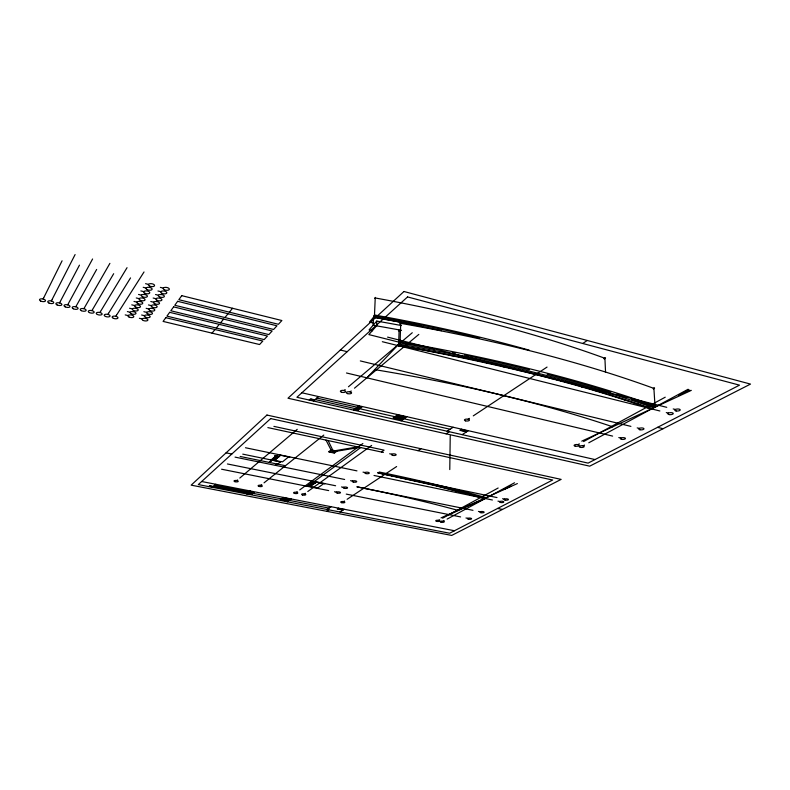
<?xml version="1.0" encoding="UTF-8"?>
<svg xmlns="http://www.w3.org/2000/svg" width="790" height="790" viewBox="0 0 790 790"><rect width="100%" height="100%" fill="white"/><g stroke="black" fill="none" stroke-linecap="round" stroke-linejoin="round"><path stroke-width="1.19" d="M449.777 469.566L450.231 435.794M398.585 345.704L399.098 330.605M366.886 377.827L398.841 344.104L398.891 342.741L400.096 341.902A658.327 185.324 5 0 1 655.009 405.872L653.893 388.394A654.95 190.538 5 0 0 400.718 323.357L400.096 341.902M399.138 342.188L368.861 334.595L376.553 325.855L376.761 321.086A604.824 181.73 5.1 0 1 401.429 325.549M373.018 322.972L369.434 322.063L373.69 317.126L374.49 315.003L375.24 297.968A621.898 191.782 5.3 0 1 604.913 358.295L605.545 372.159M43.124 299.005L43.736 297.771M43.934 297.356L62.084 260.809M51.35 300.96L51.972 299.736M52.189 299.321L75.099 254.568M59.536 302.906L60.178 301.681M60.395 301.276L79.454 265.154M67.683 304.841L68.345 303.627M68.562 303.222L92.588 258.982M75.801 306.777L76.472 305.562M76.699 305.157L96.647 269.449M83.878 308.693L84.56 307.488M84.797 307.093L109.899 263.356M91.916 310.598L92.618 309.413M92.855 309.009L113.671 273.705M99.915 312.504L100.636 311.319M100.873 310.924L127.042 267.682M107.874 314.4L108.615 313.215M108.852 312.82L130.528 277.912M115.804 316.286L116.555 315.111M116.802 314.716L144.017 271.967M398.338 345.477C482.799 360.921 568.84 379.891 650.624 408.815L651.227 408.578C569.146 379.714 484.023 360.27 398.387 345.408M212.026 333.133L215.008 329.529M216.243 328.038L219.284 324.364M220.529 322.843L223.629 319.101M224.903 317.56L228.053 313.739M229.357 312.168L232.566 308.288M376.761 321.086L369.078 329.884L372.574 330.763M208.748 486.591L209.656 485.791L213.27 486.492M309.196 400.056L310.539 398.871L314.785 399.839M212.352 487.292L215.798 484.27M313.442 401.014L318.528 396.57M236.852 480.547L237.583 479.925M239.805 478.049L297.238 429.326M344.075 390.487L345.161 389.569M348.449 386.774L412.271 332.738M350.079 391.88L351.175 390.961M354.493 388.186L418.819 334.407M271.069 459.948L275.868 455.958M271.622 460.066L276.431 456.077M269.301 462.426L272.046 460.145M269.42 462.446L272.155 460.175M272.58 460.264L282.504 461.844L288.577 456.916L280.717 455.287L274.713 460.244M273.241 459.938L277.606 456.314M273.804 460.057L278.179 456.432M274.545 460.205L278.919 456.59M275.424 465.359L277.073 464.016M275.631 465.399L277.28 464.056M277.616 464.125L280.835 461.498M246.668 493.938L250.331 490.995M353.663 410.109L359.045 405.803M260.947 485.297L261.717 484.685M264.028 482.848L323.791 435.073M654.525 388.344L654.485 387.851A4.819 3.13 -71.2 0 0 653.35 388.384L653.3 388.927A4.809 3.111 -70.8 0 0 654.436 388.394L654.446 388.404M331.05 449.954L328.551 451.86L334.358 453.095L336.876 451.189M283.284 497.404L282.139 498.253L290.068 499.794M281.368 498.855L280.262 499.675L288.143 501.206M394.733 416.676L393.114 417.88L402.288 419.954M397.538 414.572L395.869 415.807L405.112 417.9M296.487 492.298L297.297 491.706M299.736 489.919L362.857 443.526M306.915 486.245L311.774 482.69M307.438 486.354L312.307 482.799M307.596 486.383L312.455 482.828M312.741 482.621L360.704 447.565M287.313 501.808L291.224 498.954M308.989 486.245L313.413 483.016M309.512 486.354L314.045 483.144M310.371 486.522L316.444 482.107L323.821 483.599L317.689 487.983L308.041 486.057M401.083 420.833L406.801 416.676M304.506 493.878L305.315 493.286M307.794 491.508L371.646 445.432M381.422 452.018L384.088 450.152L273.913 426.383M326.981 509.481L331.119 506.726M326.655 511.298L328.847 509.846M417.959 450.675L420.892 448.72M447.13 431.241L453.154 427.242M343.65 501.591L344.509 501.018M347.126 499.29L396.639 466.544M446.113 433.829L449.283 431.725M468.194 419.223L469.457 418.384M473.279 415.866L547.045 367.074M582.724 343.482L587.266 340.48M338.446 508.148L337.212 508.957L342.959 510.073M461.637 429.177L459.839 430.353L466.485 431.863M339.986 511.999L344.203 509.274M462.18 434.638L468.302 430.688M438.697 520.324L439.665 519.79M442.607 518.201L498.154 488.003M577.944 444.632L579.356 443.871M583.593 441.561L665.239 397.192M443.2 521.212L444.178 520.679M447.13 519.089L514.537 482.779M583.109 445.837L584.521 445.076M588.787 442.775L688.13 389.253M510.152 485.959L503.447 489.563L511.041 486.146M688.811 389.904L678.63 395.375L689.848 390.171M398.674 345.615L399.266 345.625M399.256 345.842L398.703 345.842M519.553 370.372L520.116 370.362M520.126 370.559L519.593 370.589M416.172 348.696L416.765 348.716M416.695 348.943L416.162 348.904M631.585 399.029A657.626 184.919 5 0 1 653.547 406.554L655.009 405.872M581.776 441.146L691.329 390.369M535.65 374.332L536.212 374.322M536.193 374.529L535.65 374.529M434.135 352.034L434.707 352.034M434.697 352.261L434.174 352.261M551.39 378.371L551.933 378.361M551.884 378.588L551.44 378.598M441.018 517.885L517.371 483.569M449.164 514.636L486.64 497.809A564.08 133.895 5.3 0 0 379.18 472.015M451.831 355.48L452.403 355.49M452.384 355.707L451.831 355.697M566.756 382.498L567.299 382.478M469.24 359.045L469.813 359.055M469.793 359.262L469.23 359.253M581.746 386.695L582.289 386.685M582.23 386.903L581.786 386.912M486.344 362.719L486.887 362.719M486.828 362.956L486.363 362.946M596.351 390.961L596.865 390.941M596.885 391.149L596.381 391.178M503.121 366.491L503.674 366.491M503.605 366.728L503.131 366.718M610.552 395.296L611.065 395.276M611.075 395.474L610.581 395.504M624.347 399.681L624.86 399.661M624.851 399.868L624.396 399.888M637.737 404.115L638.251 404.095M638.251 404.292L637.737 404.312M650.2 408.42L650.693 408.391M326.003 440.099L331.84 451.515L333.508 451.722L328.117 440.553M333.271 451.801L359.736 447.357M333.42 450.991L357.663 446.903M279.838 454.941L280.391 455M249.926 491.311L252.899 491.894L251.852 492.723L248.889 492.15M251.398 492.17L254.192 492.614M214.643 485.277L249.107 491.982M248.494 492.466L329.045 508.108M248.1 492.792L251.062 493.365L250.025 494.194L247.063 493.622M213.498 486.294L247.882 492.96M249.66 493.562L252.346 494.076L249.561 493.641M201.648 481.515L454.487 530.742M221.585 469.221L328.679 490.59M334.516 491.755L336.451 492.14M346.267 494.106L460.6 516.917M465.972 517.983L467.759 518.339M227.431 463.967L335.612 485.751M341.507 486.946L343.462 487.341M311.072 482.285L315.091 483.095M310.796 482.493L314.805 483.302M357.06 486.857L472.983 510.33M478.424 511.426L480.241 511.792M378.173 472.697L433.394 484.912L484.932 498.273M377.847 472.914L432.999 485.109L484.477 498.451M226.068 452.858L231.796 454.023M497.641 508.444L502.479 509.432M240.16 456.462L285.447 465.725M235.045 457.124L344.628 479.471M350.592 480.685L352.577 481.09M242.767 454.141L280.391 461.864M378.025 472.795L496.999 497.562M502.578 498.727L504.435 499.112M245.473 447.742L356.962 470.87M363.025 472.124L365.039 472.548M374.016 475.481L492.417 500.001M497.967 501.146L499.813 501.531M275.098 455.504L279.374 456.393M274.811 455.741L279.097 456.62M333.064 450.3L335.039 450.715M267.859 427.607L383.397 452.443M389.668 453.786L391.751 454.23M358.453 406.267L361.938 407.057L360.398 408.282L356.922 407.492M357.919 406.86L361.079 407.581M357.781 406.978L360.931 407.689M316.82 398.061L357.238 407.245M356.339 407.966L450.132 429.247M355.757 408.43L359.223 409.21L357.702 410.425L354.246 409.645M315.131 399.543L355.451 408.677M355.085 409.131L358.374 409.724M301.869 392.778L595.008 459.563M346.484 372.989L612.615 436.1M618.807 437.561L620.871 438.055M127.388 311.586L130.232 312.267M141.627 315.003L144.452 315.684M125.225 314.904L128.059 315.575M139.395 318.281L142.21 318.953M129.57 308.238L132.424 308.929M143.879 311.695L146.713 312.376M134.004 301.425L136.897 302.126M148.461 304.94L151.325 305.641M131.772 304.851L134.646 305.552M146.16 308.337L149.004 309.028M360.319 360.921L630.904 426.373M637.194 427.894L639.278 428.397M136.265 297.958L139.168 298.669M150.791 301.513L153.675 302.215M340.362 350.019L347.175 351.678M657.557 427.351L663.096 428.703M140.857 290.908L143.79 291.629M155.541 294.532L158.454 295.243M138.546 294.453L141.469 295.174M153.151 298.037L156.045 298.748M143.197 287.313L146.15 288.044M157.961 290.977L160.883 291.698M382.34 341.705L659.867 410.978M666.286 412.587L668.429 413.121M145.567 283.679L148.53 284.42M160.4 287.382L163.342 288.113M387.584 337.123L666.75 407.324M673.208 408.944L675.351 409.487M399.167 330.714L399.819 330.714L399.128 330.684M653.547 406.554L653.626 407.838A657.882 184.534 5 0 0 398.841 344.104M357.041 486.867A527.937 123.497 5.3 0 1 458.417 510.478M289.693 457.084A1.906 0.672 4.1 0 1 288.893 456.956M289.061 456.808A2.034 0.721 4.1 0 1 289.663 456.956M324.878 483.747A1.807 0.612 3.4 0 1 324.117 483.628M324.295 483.5A1.926 0.652 3.5 0 1 324.848 483.628M374.993 298.018A4.147 1.254 -77.7 0 1 375.122 297.83M375.388 297.514A4.147 1.254 -77.7 0 1 375.517 297.396M375.487 297.929A4.138 1.244 -77.6 0 1 375.043 298.462M376.692 325.835A601.862 179.883 5.1 0 0 373.147 325.223L373.492 317.353A600.519 181.957 5.1 0 1 441.501 330.645M373.69 317.126A624.515 186.47 5.3 0 1 421.188 326.27M373.739 315.872A624.298 186.805 5.3 0 1 479.688 338.199M374.49 315.003A624.91 187.2 5.2 0 1 529.261 350.177M374.667 369.611A613.109 168.744 5 0 1 612.714 426.807M376.553 325.855A605.644 180.466 5.1 0 1 401.518 330.348M398.891 342.741A657.626 184.919 5 0 1 434.619 349.2M452.709 352.735A657.626 184.919 5 0 1 455.099 353.219M464.599 355.154A657.626 184.919 5 0 1 529.349 369.799M547.174 374.302A657.626 184.919 5 0 1 610.788 392.363M616.664 394.2A657.626 184.919 5 0 1 625.907 397.163M398.604 330.704L398.881 330.082L398.614 330.664M604.044 358.729L604.38 358.818A4.503 2.725 -70.7 0 0 605.397 358.275L605.515 357.761A4.513 2.745 -71 0 0 604.429 358.305L604.074 358.66M399.928 323.9L400.273 323.959A5.224 2.36 -72.7 0 0 401.211 323.258L401.221 322.735A5.234 2.38 -72.9 0 0 400.224 323.466L399.938 323.861M165.801 317.679L163.086 321.412L259.574 344.529L262.823 341.033L165.801 317.679M169.672 312.327L166.917 316.138L264.156 339.601L267.454 336.046L169.672 312.327M173.622 306.875L170.808 310.756L268.817 334.585L272.175 330.971L173.622 306.875M177.641 301.316L174.778 305.276L273.567 329.479L276.984 325.806L177.641 301.316M181.749 295.657L178.826 299.687L278.396 324.285L281.882 320.533L181.749 295.657M266.931 415.056L191.16 485.149L451.692 535.432L561.137 479.392L266.931 415.056M403.957 291.5L287.985 398.219L589.696 466.169L750.5 384.088L403.957 291.5M270.664 418.591L198.3 484.576L449.658 533.23L552.654 480.014L270.664 418.591M407.551 296.931L296.912 397.271L588.106 463.118L739.499 385.145L407.551 296.931M210.091 486.117L209.636 486.522L212.372 486.561L210.091 486.117M310.993 399.345L310.322 399.938L312.998 400.54L313.67 399.947L310.993 399.345M248.504 493.108L247.961 493.553L250.163 493.434L248.504 493.108M250.341 491.637L249.788 492.081L252 491.963L250.341 491.637M356.172 408.884L355.362 409.536L357.297 409.971L358.107 409.329L356.172 408.884M358.867 406.732L358.058 407.383L359.993 407.818L360.803 407.176L358.867 406.732M399.157 330.526L399.849 330.595L399.177 330.516M329.391 451.613L329.983 451.742L329.391 451.613M333.815 452.551L334.397 452.67L333.815 452.551M281.754 499.171L281.161 499.606L287.757 500.89L288.36 500.455L281.754 499.171M283.659 497.72L283.037 498.184L289.693 499.478L290.325 499.023L283.659 497.72M397.913 415.017L396.995 415.698L404.747 417.456L405.665 416.784L397.913 415.017M395.109 417.12L394.23 417.772L401.922 419.51L402.801 418.868L395.109 417.12M338.791 508.454L338.11 508.898L342.623 509.777L343.304 509.333L338.791 508.454M461.953 429.602L460.965 430.244L466.179 431.429L467.176 430.797L461.953 429.602M505.067 500.07A2.173 0.701 0.6 0 0 508.444 499.566A2.173 0.701 0.6 0 0 505.343 498.855A2.173 0.701 0.6 0 0 505.067 500.07M500.455 502.479A2.153 0.701 0.7 0 0 503.803 501.986A2.153 0.701 0.7 0 0 500.712 501.275A2.153 0.701 0.7 0 0 500.455 502.479M480.903 512.7A2.094 0.662 1.1 0 0 484.142 512.236A2.094 0.662 1.1 0 0 481.1 511.555A2.094 0.662 1.1 0 0 480.903 512.7M468.431 519.218A2.054 0.642 1.3 0 0 471.591 518.763A2.054 0.642 1.3 0 0 468.598 518.112A2.054 0.642 1.3 0 0 468.431 519.218M441.166 522.239A2.024 0.632 1.7 0 0 444.247 521.805A2.024 0.632 1.7 0 0 441.255 521.153A2.024 0.632 1.7 0 0 441.166 522.239M341.655 502.677A2.084 0.672 3.2 0 0 344.865 502.302A2.084 0.672 3.2 0 0 341.843 501.522A2.084 0.672 3.2 0 0 341.655 502.677M436.673 521.361A2.034 0.632 1.8 0 0 439.754 520.916A2.034 0.632 1.8 0 0 436.751 520.274A2.034 0.632 1.8 0 0 436.673 521.361M302.59 494.994A2.103 0.691 3.8 0 0 305.789 494.609A2.103 0.691 3.8 0 0 302.679 493.809A2.103 0.691 3.8 0 0 302.59 494.994M294.423 493.375A2.113 0.691 3.9 0 0 297.781 493.098A2.113 0.691 3.9 0 0 294.848 492.21A2.113 0.691 3.9 0 0 294.423 493.375M258.962 486.403A2.133 0.711 4.5 0 0 262.31 486.117A2.133 0.711 4.5 0 0 259.288 485.208A2.133 0.711 4.5 0 0 258.962 486.403M234.916 481.673A2.153 0.721 4.9 0 0 238.264 481.387A2.153 0.721 4.9 0 0 235.173 480.458A2.153 0.721 4.9 0 0 234.916 481.673M392.502 455.317A2.33 0.839 2.2 0 0 396.155 454.833A2.33 0.839 2.2 0 0 392.857 453.885A2.33 0.839 2.2 0 0 392.502 455.317M365.81 473.546A2.232 0.77 2.7 0 0 369.286 473.111A2.232 0.77 2.7 0 0 366.076 472.223A2.232 0.77 2.7 0 0 365.81 473.546M353.347 482.058A2.182 0.741 3 0 0 356.734 481.643A2.182 0.741 3 0 0 353.574 480.784A2.182 0.741 3 0 0 353.347 482.058M344.243 488.279A2.153 0.721 3.1 0 0 347.57 487.874A2.153 0.721 3.1 0 0 344.45 487.045A2.153 0.721 3.1 0 0 344.243 488.279M337.241 493.059A2.123 0.701 3.2 0 0 340.51 492.674A2.123 0.701 3.2 0 0 337.419 491.854A2.123 0.701 3.2 0 0 337.241 493.059M341.566 392.235A2.617 1.057 3.2 0 0 345.595 391.583A2.617 1.057 3.2 0 0 341.803 390.408A2.617 1.057 3.2 0 0 341.566 392.235M580.413 447.367A2.479 0.889 -1.1 0 0 584.185 446.567A2.479 0.889 -1.1 0 0 580.522 445.827A2.479 0.889 -1.1 0 0 580.413 447.367M676.151 410.978A2.735 1.027 -3.2 0 0 680.23 409.882A2.735 1.027 -3.2 0 0 676.112 409.2A2.735 1.027 -3.2 0 0 676.151 410.978M669.239 414.592A2.716 1.017 -3 0 0 673.268 413.506A2.716 1.017 -3 0 0 669.169 412.834A2.716 1.017 -3 0 0 669.239 414.592M639.91 429.75A2.607 0.958 -2.3 0 0 643.969 428.881A2.607 0.958 -2.3 0 0 640.216 428.081A2.607 0.958 -2.3 0 0 639.91 429.75M621.533 439.349A2.548 0.918 -1.9 0 0 625.463 438.519A2.548 0.918 -1.9 0 0 621.779 437.749A2.548 0.918 -1.9 0 0 621.533 439.349M347.551 393.618A2.617 1.057 3 0 0 351.59 392.966A2.617 1.057 3 0 0 347.807 391.791A2.617 1.057 3 0 0 347.551 393.618M465.567 420.863A2.538 0.978 0.7 0 0 469.467 420.132A2.538 0.978 0.7 0 0 465.764 419.184A2.538 0.978 0.7 0 0 465.567 420.863M575.258 446.182A2.479 0.899 -1 0 0 579.021 445.372A2.479 0.899 -1 0 0 575.357 444.632A2.479 0.899 -1 0 0 575.258 446.182M143.306 320.493A2.933 1.294 7.8 0 0 147.908 320.069A2.933 1.294 7.8 0 0 143.81 318.301A2.933 1.294 7.8 0 0 143.306 320.493M145.558 317.234A2.953 1.304 7.8 0 0 150.179 316.81A2.953 1.304 7.8 0 0 146.061 315.022A2.953 1.304 7.8 0 0 145.558 317.234M147.819 313.946A2.972 1.323 7.8 0 0 152.48 313.512A2.972 1.323 7.8 0 0 148.342 311.704A2.972 1.323 7.8 0 0 147.819 313.946M150.12 310.618A2.982 1.333 7.8 0 0 154.8 310.174A2.982 1.333 7.8 0 0 150.643 308.347A2.982 1.333 7.8 0 0 150.12 310.618M152.44 307.241A3.002 1.353 7.8 0 0 157.151 306.797A3.002 1.353 7.8 0 0 152.974 304.96A3.002 1.353 7.8 0 0 152.44 307.241M154.781 303.834A3.022 1.373 7.8 0 0 159.531 303.39A3.022 1.373 7.8 0 0 155.334 301.523A3.022 1.373 7.8 0 0 154.781 303.834M157.161 300.388A3.032 1.383 7.8 0 0 161.93 299.933A3.032 1.383 7.8 0 0 157.724 298.047A3.032 1.383 7.8 0 0 157.161 300.388M159.56 296.902A3.051 1.402 7.8 0 0 164.369 296.438A3.051 1.402 7.8 0 0 160.143 294.542A3.051 1.402 7.8 0 0 159.56 296.902M161.989 293.376A3.071 1.422 7.7 0 0 166.828 292.902A3.071 1.422 7.7 0 0 162.582 290.977A3.071 1.422 7.7 0 0 161.989 293.376M164.448 289.812A3.081 1.432 7.7 0 0 169.317 289.328A3.081 1.432 7.7 0 0 165.051 287.382A3.081 1.432 7.7 0 0 164.448 289.812M149.675 286.128A3.101 1.442 8.1 0 0 154.554 285.644A3.101 1.442 8.1 0 0 150.228 283.679A3.101 1.442 8.1 0 0 149.675 286.128M147.296 289.742A3.091 1.432 8.1 0 0 152.134 289.259A3.091 1.432 8.1 0 0 147.839 287.323A3.091 1.432 8.1 0 0 147.296 289.742M144.945 293.307A3.071 1.412 8.1 0 0 149.754 292.833A3.071 1.412 8.1 0 0 145.469 290.908A3.071 1.412 8.1 0 0 144.945 293.307M142.615 296.823A3.051 1.392 8.1 0 0 147.394 296.359A3.051 1.392 8.1 0 0 143.128 294.463A3.051 1.392 8.1 0 0 142.615 296.823M140.314 300.309A3.032 1.383 8.2 0 0 145.064 299.844A3.032 1.383 8.2 0 0 140.817 297.968A3.032 1.383 8.2 0 0 140.314 300.309M138.043 303.745A3.022 1.363 8.2 0 0 142.763 303.301A3.022 1.363 8.2 0 0 138.536 301.434A3.022 1.363 8.2 0 0 138.043 303.745M135.791 307.152A3.002 1.343 8.2 0 0 140.482 306.708A3.002 1.343 8.2 0 0 136.275 304.861A3.002 1.343 8.2 0 0 135.791 307.152M133.569 310.51A2.982 1.333 8.2 0 0 138.23 310.075A2.982 1.333 8.2 0 0 134.043 308.258A2.982 1.333 8.2 0 0 133.569 310.51M131.377 313.837A2.972 1.313 8.2 0 0 136.008 313.403A2.972 1.313 8.2 0 0 131.831 311.606A2.972 1.313 8.2 0 0 131.377 313.837M129.204 317.126A2.953 1.304 8.2 0 0 133.806 316.701A2.953 1.304 8.2 0 0 129.649 314.914A2.953 1.304 8.2 0 0 129.204 317.126M40.715 301.049A3.051 1.323 10.2 0 0 45.494 300.822A3.051 1.323 10.2 0 0 41.317 298.827A3.051 1.323 10.2 0 0 40.715 301.049M48.911 302.995A3.032 1.323 10 0 0 53.7 302.768A3.032 1.323 10 0 0 49.543 300.783A3.032 1.323 10 0 0 48.911 302.995M57.078 304.93A3.022 1.313 9.8 0 0 61.857 304.703A3.022 1.313 9.8 0 0 57.739 302.728A3.022 1.313 9.8 0 0 57.078 304.93M65.205 306.856A3.012 1.313 9.6 0 0 69.984 306.629A3.012 1.313 9.6 0 0 65.896 304.663A3.012 1.313 9.6 0 0 65.205 306.856M73.302 308.772A3.002 1.313 9.4 0 0 78.062 308.554A3.002 1.313 9.4 0 0 74.013 306.599A3.002 1.313 9.4 0 0 73.302 308.772M81.35 310.677A2.992 1.304 9.3 0 0 86.11 310.46A2.992 1.304 9.3 0 0 82.091 308.515A2.992 1.304 9.3 0 0 81.35 310.677M89.369 312.573A2.982 1.304 9.1 0 0 94.129 312.366A2.982 1.304 9.1 0 0 90.139 310.431A2.982 1.304 9.1 0 0 89.369 312.573M97.348 314.469A2.972 1.294 8.9 0 0 102.098 314.252A2.972 1.294 8.9 0 0 98.148 312.327A2.972 1.294 8.9 0 0 97.348 314.469M105.505 316.454A2.963 1.294 8.7 0 0 110.067 316.02A2.963 1.294 8.7 0 0 105.86 314.242A2.963 1.294 8.7 0 0 105.505 316.454M113.414 318.321A2.953 1.284 8.5 0 0 117.977 317.896A2.953 1.284 8.5 0 0 113.799 316.128A2.953 1.284 8.5 0 0 113.414 318.321"/></g></svg>
